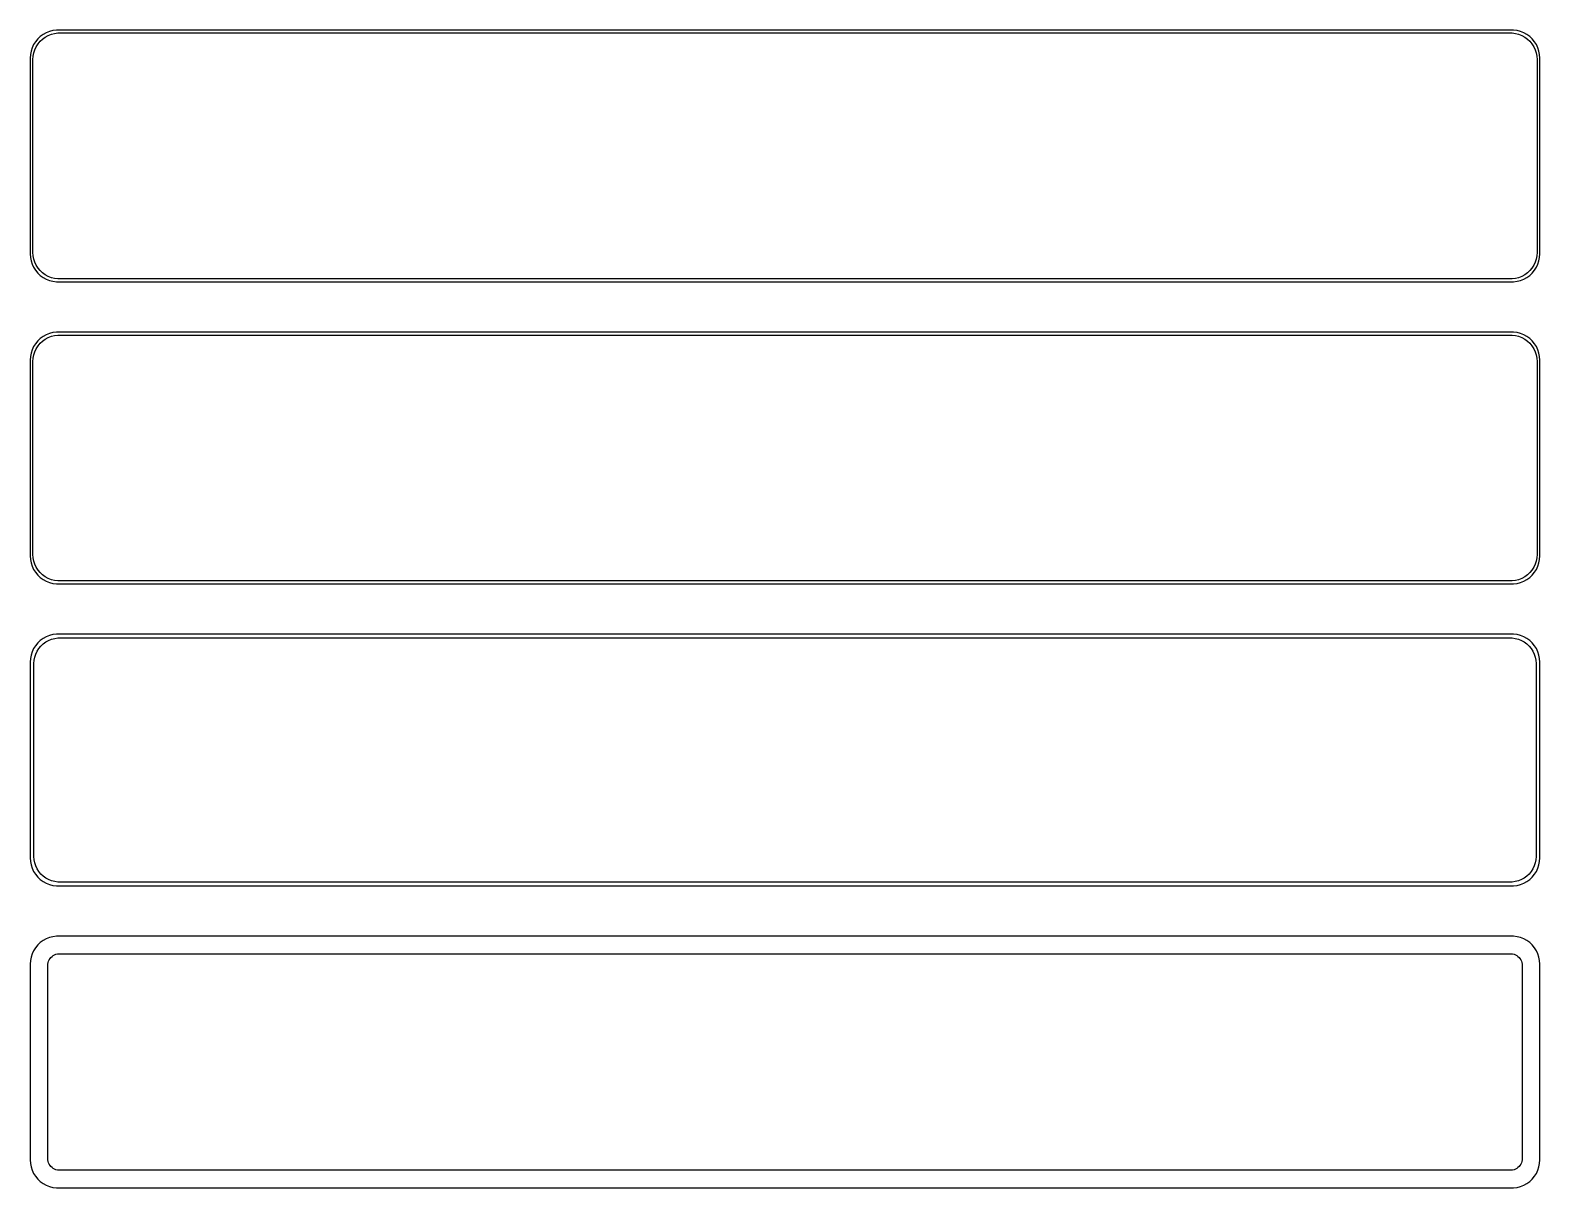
# Model space of a CAD drawing. Header units: metres. Extents: x -135 to 135, y 194 to 400.
import ezdxf

# ---------------------------------------------------------------- set-up
doc = ezdxf.new("R2010")
doc.units = ezdxf.units.M

msp = doc.modelspace()

# ---------------------------------------------------------------- linework, layer by layer
for p, q in [((-132.679, 399.722), (-133.187, 399.353)), ((-132.129, 400.024), (-132.679, 399.722)), ((-131.545, 400.255), (-132.129, 400.024)), ((-131.772, 399.548), (-131.218, 399.768)), ((-130.937, 400.411), (-131.545, 400.255)), ((-131.218, 399.768), (-130.64, 399.916)), ((-130.314, 400.49), (-130.937, 400.411)), ((-130.64, 399.916), (-130.048, 399.991)), ((130.314, 400.49), (-130.314, 400.49)), ((-130.048, 399.991), (130.048, 399.991)), ((130.048, 399.991), (130.64, 399.916)), ((130.937, 400.411), (130.314, 400.49)), ((130.64, 399.916), (131.218, 399.768)), ((131.545, 400.255), (130.937, 400.411)), ((131.218, 399.768), (131.772, 399.548)), ((132.129, 400.024), (131.545, 400.255)), ((132.679, 399.722), (132.129, 400.024)), ((133.187, 399.353), (132.679, 399.722)), ((-134.649, 397.341), (-134.843, 396.743)), ((-134.382, 397.909), (-134.649, 397.341)), ((-134.045, 398.439), (-134.382, 397.909)), ((-134.351, 396.431), (-134.166, 396.999)), ((-134.166, 396.999), (-133.912, 397.538)), ((-133.645, 398.923), (-134.045, 398.439)), ((-133.912, 397.538), (-133.593, 398.042)), ((-133.187, 399.353), (-133.645, 398.923)), ((-133.593, 398.042), (-133.213, 398.502)), ((-133.213, 398.502), (-132.778, 398.91)), ((-132.778, 398.91), (-132.295, 399.261)), ((-132.295, 399.261), (-131.772, 399.548)), ((131.772, 399.548), (132.295, 399.261)), ((132.295, 399.261), (132.778, 398.91)), ((132.778, 398.91), (133.213, 398.502)), ((133.645, 398.923), (133.187, 399.353)), ((133.213, 398.502), (133.593, 398.042)), ((133.593, 398.042), (133.912, 397.538)), ((134.045, 398.439), (133.645, 398.923)), ((133.912, 397.538), (134.166, 396.999)), ((134.382, 397.909), (134.045, 398.439)), ((134.166, 396.999), (134.351, 396.431)), ((134.649, 397.341), (134.382, 397.909)), ((134.843, 396.743), (134.649, 397.341)), ((-134.961, 396.127), (-135, 395.5)), ((-135, 395.5), (-135, 360.5)), ((-134.843, 396.743), (-134.961, 396.127)), ((-134.5, 395.25), (-134.463, 395.845)), ((-134.5, 360.75), (-134.5, 395.25)), ((-134.463, 395.845), (-134.351, 396.431)), ((134.351, 396.431), (134.463, 395.845)), ((134.463, 395.845), (134.5, 395.25)), ((134.5, 395.25), (134.5, 360.75)), ((134.961, 396.127), (134.843, 396.743)), ((135, 395.5), (134.961, 396.127)), ((135, 360.5), (135, 395.5)), ((-135, 360.5), (-134.961, 359.873)), ((-134.961, 359.873), (-134.843, 359.257)), ((-134.843, 359.257), (-134.649, 358.659)), ((-134.463, 360.155), (-134.5, 360.75)), ((-134.351, 359.569), (-134.463, 360.155)), ((-134.166, 359.001), (-134.351, 359.569)), ((134.351, 359.569), (134.166, 359.001)), ((134.463, 360.155), (134.351, 359.569)), ((134.5, 360.75), (134.463, 360.155)), ((134.649, 358.659), (134.843, 359.257)), ((134.843, 359.257), (134.961, 359.873)), ((134.961, 359.873), (135, 360.5)), ((-134.649, 358.659), (-134.382, 358.091)), ((-134.382, 358.091), (-134.045, 357.561)), ((-133.912, 358.462), (-134.166, 359.001)), ((-134.045, 357.561), (-133.645, 357.077)), ((-133.593, 357.958), (-133.912, 358.462)), ((-133.645, 357.077), (-133.187, 356.647)), ((-133.213, 357.498), (-133.593, 357.958)), ((-132.778, 357.09), (-133.213, 357.498)), ((-133.187, 356.647), (-132.679, 356.278)), ((-132.295, 356.739), (-132.778, 357.09)), ((-131.772, 356.452), (-132.295, 356.739)), ((-131.218, 356.232), (-131.772, 356.452)), ((131.772, 356.452), (131.218, 356.232)), ((132.295, 356.739), (131.772, 356.452)), ((132.778, 357.09), (132.295, 356.739)), ((132.679, 356.278), (133.187, 356.647)), ((133.213, 357.498), (132.778, 357.09)), ((133.187, 356.647), (133.645, 357.077)), ((133.593, 357.958), (133.213, 357.498)), ((133.912, 358.462), (133.593, 357.958)), ((133.645, 357.077), (134.045, 357.561)), ((134.166, 359.001), (133.912, 358.462)), ((134.045, 357.561), (134.382, 358.091)), ((134.382, 358.091), (134.649, 358.659)), ((-132.679, 356.278), (-132.129, 355.976)), ((-132.129, 355.976), (-131.545, 355.745)), ((-131.545, 355.745), (-130.937, 355.589)), ((-130.64, 356.084), (-131.218, 356.232)), ((-130.937, 355.589), (-130.314, 355.51)), ((-130.048, 356.009), (-130.64, 356.084)), ((-130.314, 355.51), (130.314, 355.51)), ((130.048, 356.009), (-130.048, 356.009)), ((130.64, 356.084), (130.048, 356.009)), ((130.314, 355.51), (130.937, 355.589)), ((131.218, 356.232), (130.64, 356.084)), ((130.937, 355.589), (131.545, 355.745)), ((131.545, 355.745), (132.129, 355.976)), ((132.129, 355.976), (132.679, 356.278)), ((-132.679, 345.722), (-133.187, 345.353)), ((-132.129, 346.024), (-132.679, 345.722)), ((-131.545, 346.255), (-132.129, 346.024)), ((-131.772, 345.548), (-131.218, 345.768)), ((-130.937, 346.411), (-131.545, 346.255)), ((-131.218, 345.768), (-130.64, 345.916)), ((-130.314, 346.49), (-130.937, 346.411)), ((-130.64, 345.916), (-130.048, 345.991)), ((130.314, 346.49), (-130.314, 346.49)), ((-130.048, 345.991), (130.048, 345.991)), ((130.048, 345.991), (130.64, 345.916)), ((130.937, 346.411), (130.314, 346.49)), ((130.64, 345.916), (131.218, 345.768)), ((131.545, 346.255), (130.937, 346.411)), ((131.218, 345.768), (131.772, 345.548)), ((132.129, 346.024), (131.545, 346.255)), ((132.679, 345.722), (132.129, 346.024)), ((133.187, 345.353), (132.679, 345.722)), ((-134.649, 343.341), (-134.843, 342.743)), ((-134.382, 343.909), (-134.649, 343.341)), ((-134.045, 344.439), (-134.382, 343.909)), ((-134.351, 342.431), (-134.166, 342.999)), ((-134.166, 342.999), (-133.912, 343.538)), ((-133.645, 344.923), (-134.045, 344.439)), ((-133.912, 343.538), (-133.593, 344.042)), ((-133.187, 345.353), (-133.645, 344.923)), ((-133.593, 344.042), (-133.213, 344.502)), ((-133.213, 344.502), (-132.778, 344.91)), ((-132.778, 344.91), (-132.295, 345.261)), ((-132.295, 345.261), (-131.772, 345.548)), ((131.772, 345.548), (132.295, 345.261)), ((132.295, 345.261), (132.778, 344.91)), ((132.778, 344.91), (133.213, 344.502)), ((133.645, 344.923), (133.187, 345.353)), ((133.213, 344.502), (133.593, 344.042)), ((133.593, 344.042), (133.912, 343.538)), ((134.045, 344.439), (133.645, 344.923)), ((133.912, 343.538), (134.166, 342.999)), ((134.382, 343.909), (134.045, 344.439)), ((134.166, 342.999), (134.351, 342.431)), ((134.649, 343.341), (134.382, 343.909)), ((134.843, 342.743), (134.649, 343.341)), ((-134.961, 342.127), (-135, 341.5)), ((-135, 341.5), (-135, 306.5)), ((-134.843, 342.743), (-134.961, 342.127)), ((-134.5, 341.25), (-134.463, 341.845)), ((-134.5, 306.75), (-134.5, 341.25)), ((-134.463, 341.845), (-134.351, 342.431)), ((134.351, 342.431), (134.463, 341.845)), ((134.463, 341.845), (134.5, 341.25)), ((134.5, 341.25), (134.5, 306.75)), ((134.961, 342.127), (134.843, 342.743)), ((135, 341.5), (134.961, 342.127)), ((135, 306.5), (135, 341.5)), ((-135, 306.5), (-134.961, 305.873)), ((-134.961, 305.873), (-134.843, 305.257)), ((-134.843, 305.257), (-134.649, 304.659)), ((-134.463, 306.155), (-134.5, 306.75)), ((-134.351, 305.569), (-134.463, 306.155)), ((-134.166, 305.001), (-134.351, 305.569)), ((134.351, 305.569), (134.166, 305.001)), ((134.463, 306.155), (134.351, 305.569)), ((134.5, 306.75), (134.463, 306.155)), ((134.649, 304.659), (134.843, 305.257)), ((134.843, 305.257), (134.961, 305.873)), ((134.961, 305.873), (135, 306.5)), ((-134.649, 304.659), (-134.382, 304.091)), ((-134.382, 304.091), (-134.045, 303.561)), ((-133.912, 304.462), (-134.166, 305.001)), ((-134.045, 303.561), (-133.645, 303.077)), ((-133.593, 303.958), (-133.912, 304.462)), ((-133.645, 303.077), (-133.187, 302.647)), ((-133.213, 303.498), (-133.593, 303.958)), ((-132.778, 303.09), (-133.213, 303.498)), ((-133.187, 302.647), (-132.679, 302.278)), ((-132.295, 302.739), (-132.778, 303.09)), ((-131.772, 302.452), (-132.295, 302.739)), ((-131.218, 302.232), (-131.772, 302.452)), ((131.772, 302.452), (131.218, 302.232)), ((132.295, 302.739), (131.772, 302.452)), ((132.778, 303.09), (132.295, 302.739)), ((132.679, 302.278), (133.187, 302.647)), ((133.213, 303.498), (132.778, 303.09)), ((133.187, 302.647), (133.645, 303.077)), ((133.593, 303.958), (133.213, 303.498)), ((133.912, 304.462), (133.593, 303.958)), ((133.645, 303.077), (134.045, 303.561)), ((134.166, 305.001), (133.912, 304.462)), ((134.045, 303.561), (134.382, 304.091)), ((134.382, 304.091), (134.649, 304.659)), ((-132.679, 302.278), (-132.129, 301.976)), ((-132.129, 301.976), (-131.545, 301.745)), ((-131.545, 301.745), (-130.937, 301.589)), ((-130.64, 302.084), (-131.218, 302.232)), ((-130.937, 301.589), (-130.314, 301.51)), ((-130.048, 302.009), (-130.64, 302.084)), ((-130.314, 301.51), (130.314, 301.51)), ((130.048, 302.009), (-130.048, 302.009)), ((130.64, 302.084), (130.048, 302.009)), ((130.314, 301.51), (130.937, 301.589)), ((131.218, 302.232), (130.64, 302.084)), ((130.937, 301.589), (131.545, 301.745)), ((131.545, 301.745), (132.129, 301.976)), ((132.129, 301.976), (132.679, 302.278)), ((-132.679, 291.722), (-133.187, 291.353)), ((-132.129, 292.024), (-132.679, 291.722)), ((-131.545, 292.255), (-132.129, 292.024)), ((-131.699, 291.393), (-131.165, 291.604)), ((-130.937, 292.411), (-131.545, 292.255)), ((-131.165, 291.604), (-130.608, 291.747)), ((-130.314, 292.49), (-130.937, 292.411)), ((-130.608, 291.747), (-130.037, 291.819)), ((130.314, 292.49), (-130.314, 292.49)), ((-130.037, 291.819), (130.037, 291.819)), ((130.037, 291.819), (130.608, 291.747)), ((130.937, 292.411), (130.314, 292.49)), ((130.608, 291.747), (131.165, 291.604)), ((131.545, 292.255), (130.937, 292.411)), ((131.165, 291.604), (131.699, 291.393)), ((132.129, 292.024), (131.545, 292.255)), ((132.679, 291.722), (132.129, 292.024)), ((133.187, 291.353), (132.679, 291.722)), ((-134.649, 289.341), (-134.843, 288.743)), ((-134.382, 289.909), (-134.649, 289.341)), ((-134.045, 290.439), (-134.382, 289.909)), ((-134.185, 288.389), (-134.007, 288.935)), ((-133.645, 290.923), (-134.045, 290.439)), ((-134.007, 288.935), (-133.762, 289.456)), ((-133.762, 289.456), (-133.454, 289.941)), ((-133.187, 291.353), (-133.645, 290.923)), ((-133.454, 289.941), (-133.088, 290.384)), ((-133.088, 290.384), (-132.668, 290.778)), ((-132.668, 290.778), (-132.203, 291.116)), ((-132.203, 291.116), (-131.699, 291.393)), ((131.699, 291.393), (132.203, 291.116)), ((132.203, 291.116), (132.668, 290.778)), ((132.668, 290.778), (133.088, 290.384)), ((133.088, 290.384), (133.454, 289.941)), ((133.645, 290.923), (133.187, 291.353)), ((133.454, 289.941), (133.762, 289.456)), ((134.045, 290.439), (133.645, 290.923)), ((133.762, 289.456), (134.007, 288.935)), ((134.007, 288.935), (134.185, 288.389)), ((134.382, 289.909), (134.045, 290.439)), ((134.649, 289.341), (134.382, 289.909)), ((134.843, 288.743), (134.649, 289.341)), ((-134.961, 288.127), (-135, 287.5)), ((-135, 287.5), (-135, 252.5)), ((-134.843, 288.743), (-134.961, 288.127)), ((-134.328, 287.25), (-134.292, 287.824)), ((-134.328, 252.75), (-134.328, 287.25)), ((-134.292, 287.824), (-134.185, 288.389)), ((134.185, 288.389), (134.292, 287.824)), ((134.292, 287.824), (134.328, 287.25)), ((134.328, 287.25), (134.328, 252.75)), ((134.961, 288.127), (134.843, 288.743)), ((135, 287.5), (134.961, 288.127)), ((135, 252.5), (135, 287.5)), ((-135, 252.5), (-134.961, 251.873)), ((-134.961, 251.873), (-134.843, 251.257)), ((-134.843, 251.257), (-134.649, 250.659)), ((-134.292, 252.176), (-134.328, 252.75)), ((-134.185, 251.611), (-134.292, 252.176)), ((-134.007, 251.065), (-134.185, 251.611)), ((134.185, 251.611), (134.007, 251.065)), ((134.292, 252.176), (134.185, 251.611)), ((134.328, 252.75), (134.292, 252.176)), ((134.649, 250.659), (134.843, 251.257)), ((134.843, 251.257), (134.961, 251.873)), ((134.961, 251.873), (135, 252.5)), ((-134.649, 250.659), (-134.382, 250.091)), ((-134.382, 250.091), (-134.045, 249.561)), ((-134.045, 249.561), (-133.645, 249.077)), ((-133.762, 250.544), (-134.007, 251.065)), ((-133.454, 250.059), (-133.762, 250.544)), ((-133.645, 249.077), (-133.187, 248.647)), ((-133.088, 249.616), (-133.454, 250.059)), ((-133.187, 248.647), (-132.679, 248.278)), ((-132.668, 249.222), (-133.088, 249.616)), ((-132.203, 248.884), (-132.668, 249.222)), ((-131.699, 248.607), (-132.203, 248.884)), ((-131.165, 248.396), (-131.699, 248.607)), ((131.699, 248.607), (131.165, 248.396)), ((132.203, 248.884), (131.699, 248.607)), ((132.668, 249.222), (132.203, 248.884)), ((133.088, 249.616), (132.668, 249.222)), ((132.679, 248.278), (133.187, 248.647)), ((133.454, 250.059), (133.088, 249.616)), ((133.187, 248.647), (133.645, 249.077)), ((133.762, 250.544), (133.454, 250.059)), ((133.645, 249.077), (134.045, 249.561)), ((134.007, 251.065), (133.762, 250.544)), ((134.045, 249.561), (134.382, 250.091)), ((134.382, 250.091), (134.649, 250.659)), ((-132.679, 248.278), (-132.129, 247.976)), ((-132.129, 247.976), (-131.545, 247.745)), ((-131.545, 247.745), (-130.937, 247.589)), ((-130.608, 248.253), (-131.165, 248.396)), ((-130.937, 247.589), (-130.314, 247.51)), ((-130.037, 248.181), (-130.608, 248.253)), ((-130.314, 247.51), (130.314, 247.51)), ((130.037, 248.181), (-130.037, 248.181)), ((130.608, 248.253), (130.037, 248.181)), ((130.314, 247.51), (130.937, 247.589)), ((131.165, 248.396), (130.608, 248.253)), ((130.937, 247.589), (131.545, 247.745)), ((131.545, 247.745), (132.129, 247.976)), ((132.129, 247.976), (132.679, 248.278)), ((-132.679, 237.722), (-133.187, 237.353)), ((-132.129, 238.024), (-132.679, 237.722)), ((-131.545, 238.255), (-132.129, 238.024)), ((-130.937, 238.411), (-131.545, 238.255)), ((-130.314, 238.49), (-130.937, 238.411)), ((130.314, 238.49), (-130.314, 238.49)), ((130.937, 238.411), (130.314, 238.49)), ((131.545, 238.255), (130.937, 238.411)), ((132.129, 238.024), (131.545, 238.255)), ((132.679, 237.722), (132.129, 238.024)), ((133.187, 237.353), (132.679, 237.722)), ((-134.649, 235.341), (-134.843, 234.743)), ((-134.382, 235.909), (-134.649, 235.341)), ((-134.045, 236.439), (-134.382, 235.909)), ((-133.645, 236.923), (-134.045, 236.439)), ((-133.187, 237.353), (-133.645, 236.923)), ((-131.095, 234.875), (-130.88, 235.031)), ((-130.88, 235.031), (-130.648, 235.159)), ((-130.648, 235.159), (-130.402, 235.256)), ((-130.402, 235.256), (-130.145, 235.322)), ((-130.145, 235.322), (-129.882, 235.355)), ((-129.882, 235.355), (129.882, 235.355)), ((129.882, 235.355), (130.145, 235.322)), ((130.145, 235.322), (130.402, 235.256)), ((130.402, 235.256), (130.648, 235.159)), ((130.648, 235.159), (130.88, 235.031)), ((130.88, 235.031), (131.095, 234.875)), ((133.645, 236.923), (133.187, 237.353)), ((134.045, 236.439), (133.645, 236.923)), ((134.382, 235.909), (134.045, 236.439)), ((134.649, 235.341), (134.382, 235.909)), ((134.843, 234.743), (134.649, 235.341)), ((-134.961, 234.127), (-135, 233.5)), ((-135, 233.5), (-135, 198.5)), ((-134.843, 234.743), (-134.961, 234.127)), ((-131.86, 233.25), (-131.843, 233.514)), ((-131.86, 198.75), (-131.86, 233.25)), ((-131.843, 233.514), (-131.793, 233.775)), ((-131.793, 233.775), (-131.711, 234.027)), ((-131.711, 234.027), (-131.599, 234.266)), ((-131.599, 234.266), (-131.457, 234.49)), ((-131.457, 234.49), (-131.288, 234.694)), ((-131.288, 234.694), (-131.095, 234.875)), ((131.095, 234.875), (131.288, 234.694)), ((131.288, 234.694), (131.457, 234.49)), ((131.457, 234.49), (131.599, 234.266)), ((131.599, 234.266), (131.711, 234.027)), ((131.711, 234.027), (131.793, 233.775)), ((131.793, 233.775), (131.843, 233.514)), ((131.843, 233.514), (131.86, 233.25)), ((131.86, 233.25), (131.86, 198.75)), ((134.961, 234.127), (134.843, 234.743)), ((135, 233.5), (134.961, 234.127)), ((135, 198.5), (135, 233.5)), ((-135, 198.5), (-134.961, 197.873)), ((-134.961, 197.873), (-134.843, 197.257)), ((-134.843, 197.257), (-134.649, 196.659)), ((-131.843, 198.486), (-131.86, 198.75)), ((-131.793, 198.225), (-131.843, 198.486)), ((-131.711, 197.973), (-131.793, 198.225)), ((-131.599, 197.734), (-131.711, 197.973)), ((-131.457, 197.51), (-131.599, 197.734)), ((-131.288, 197.306), (-131.457, 197.51)), ((-131.095, 197.125), (-131.288, 197.306)), ((-130.88, 196.969), (-131.095, 197.125)), ((131.095, 197.125), (130.88, 196.969)), ((131.288, 197.306), (131.095, 197.125)), ((131.457, 197.51), (131.288, 197.306)), ((131.599, 197.734), (131.457, 197.51)), ((131.711, 197.973), (131.599, 197.734)), ((131.793, 198.225), (131.711, 197.973)), ((131.843, 198.486), (131.793, 198.225)), ((131.86, 198.75), (131.843, 198.486)), ((134.649, 196.659), (134.843, 197.257)), ((134.843, 197.257), (134.961, 197.873)), ((134.961, 197.873), (135, 198.5)), ((-134.649, 196.659), (-134.382, 196.091)), ((-134.382, 196.091), (-134.045, 195.561)), ((-134.045, 195.561), (-133.645, 195.077)), ((-133.645, 195.077), (-133.187, 194.647)), ((-133.187, 194.647), (-132.679, 194.278)), ((-130.648, 196.841), (-130.88, 196.969)), ((-130.402, 196.744), (-130.648, 196.841)), ((-130.145, 196.678), (-130.402, 196.744)), ((-129.882, 196.645), (-130.145, 196.678)), ((129.882, 196.645), (-129.882, 196.645)), ((130.145, 196.678), (129.882, 196.645)), ((130.402, 196.744), (130.145, 196.678)), ((130.648, 196.841), (130.402, 196.744)), ((130.88, 196.969), (130.648, 196.841)), ((132.679, 194.278), (133.187, 194.647)), ((133.187, 194.647), (133.645, 195.077)), ((133.645, 195.077), (134.045, 195.561)), ((134.045, 195.561), (134.382, 196.091)), ((134.382, 196.091), (134.649, 196.659)), ((-132.679, 194.278), (-132.129, 193.976)), ((-132.129, 193.976), (-131.545, 193.745)), ((-131.545, 193.745), (-130.937, 193.589)), ((-130.937, 193.589), (-130.314, 193.51)), ((-130.314, 193.51), (130.314, 193.51)), ((130.314, 193.51), (130.937, 193.589)), ((130.937, 193.589), (131.545, 193.745)), ((131.545, 193.745), (132.129, 193.976)), ((132.129, 193.976), (132.679, 194.278))]:
    msp.add_line(p, q)

doc.saveas('drawing.dxf')
